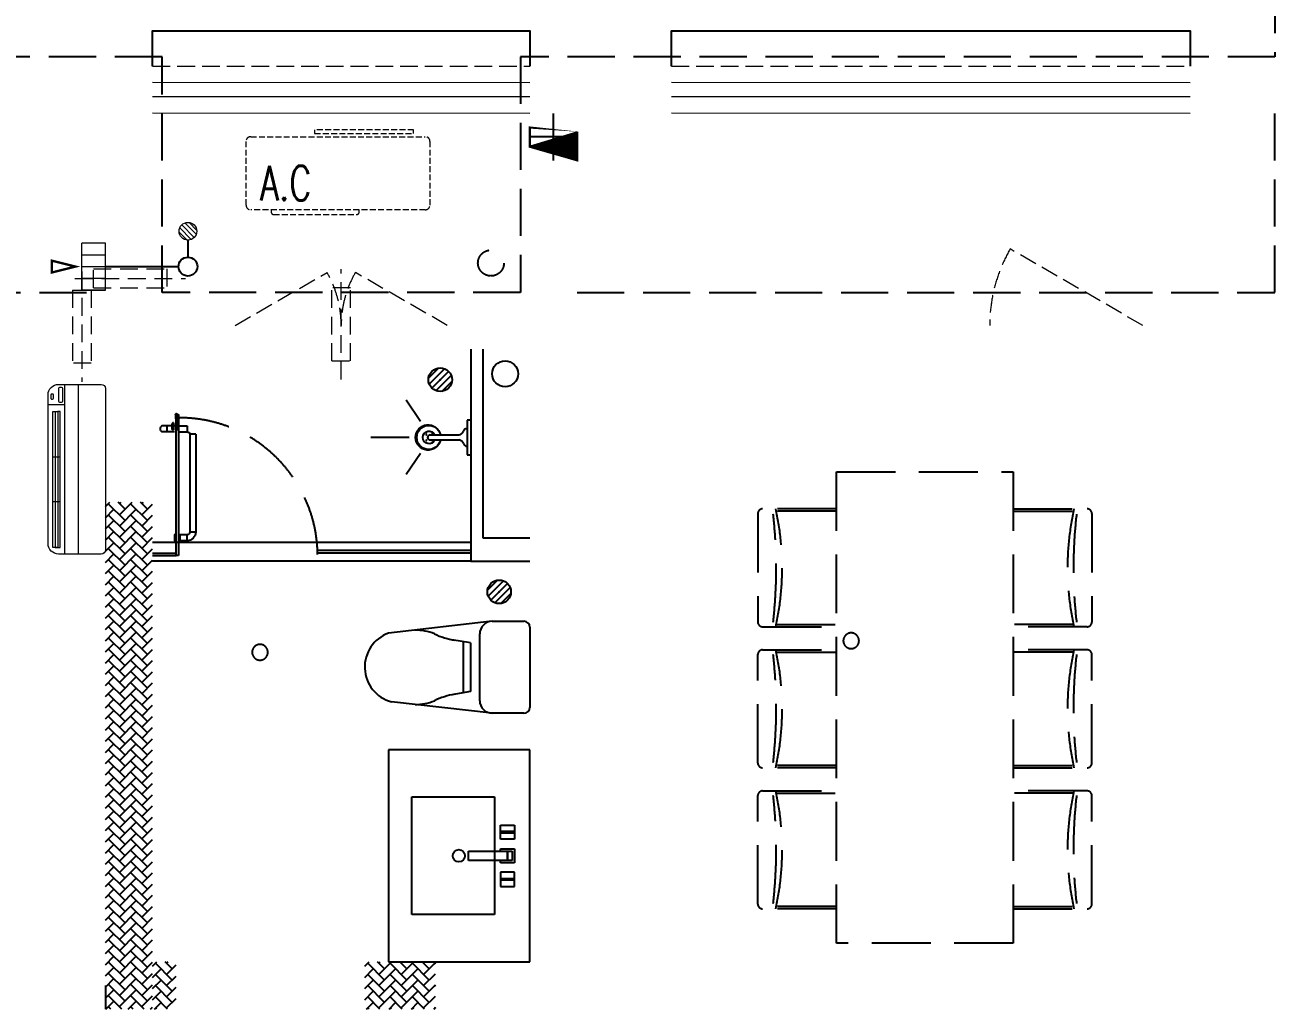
# Model space of a CAD drawing. Extents: x 3443499 to 7125205, y -1700016 to -264854.
# Drawn here: x 3524068 to 3529369, y -1070347 to -1066172 of the extents above; entities that cross this region are included whole.
import ezdxf

# ---------------------------------------------------------------- set-up
doc = ezdxf.new("R2010")
doc.units = 0
doc.header["$LTSCALE"] = 1000
doc.header["$MEASUREMENT"] = 0
for name, pattern in [('__DASH', [0.35, 0.25, -0.1]), ('A户型$0$DASH', [0.35, 0.25, -0.1]), ('DASH', [0.35, 0.25, -0.1]), ('HIDDEN', [0.375, 0.25, -0.125])]:
    doc.linetypes.add(name, pattern=pattern)
doc.layers.get('0').update_dxf_attribs({"linetype": 'CONTINUOUS'})
for name, color, linetype in [('!校对', 2, 'CONTINUOUS'), ('5fur', 175, 'CONTINUOUS'), ('IP-bath&kitchen-JOHNSON', 4, 'CONTINUOUS'), ('LVTRY', 252, 'CONTINUOUS'), ('P-bath&kitchen-JOHNSON', 4, 'CONTINUOUS'), ('VPIPE-中水', 122, 'CONTINUOUS'), ('VPIPE-凝结', 150, 'CONTINUOUS'), ('VPIPE-雨水', 4, 'DASH'), ('保温', 6, 'CONTINUOUS'), ('机电标识类', 1, 'CONTINUOUS'), ('污水', 3, 'CONTINUOUS'), ('看线', 185, 'CONTINUOUS')]:
    doc.layers.add(name, color=color, linetype=linetype)
for name, color, linetype, lineweight in [('EQUIP_地漏', 7, 'CONTINUOUS', 18), ('WINDOW', 146, 'CONTINUOUS', 20), ('平面-分水线', 189, 'CONTINUOUS', 15), ('平面-栏杆', 56, 'CONTINUOUS', 15), ('平面-看线', 252, 'CONTINUOUS', 15), ('平面-空调室内机', 176, 'CONTINUOUS', 9), ('平面-空调预留孔', 252, 'CONTINUOUS', 15)]:
    doc.layers.add(name, color=color, linetype=linetype, lineweight=lineweight)
doc.styles.add('_TCH_DIM', font='SIMPLEX', dxfattribs={"bigfont": 'GBCBIG'})
doc.styles.add('DIM_FONT', font='SIMPLEX', dxfattribs={"width": 0.7, "bigfont": 'GBCBIG'})

# ---------------------------------------------------------------- blocks, each defined once
blk = doc.blocks.new('A$C00A30745')
at = {"layer": '5fur', "color": 252, "linetype": 'A户型$0$DASH'}
for p, q in [((7700.00284351781, 4678.952072082669), (7700.002843284979, 6678.952072082669)), ((7700.002843284979, 6678.952072082669), (8450.00284328498, 6678.95207223983)), ((8450.00284328498, 6678.95207223983), (8450.00284351781, 4678.95207223983)), ((7700.002843303257, 6521.948870338616), (7386.574616191443, 6521.948870267195)), ((8450.002843303257, 6521.948870495777), (8763.431070414954, 6521.948870567197)), ((7366.574616193771, 6501.948870264867), (7366.574616247322, 6041.948870264867)), ((7700.002843304421, 6511.948870338616), (7444.874221505132, 6511.948870274005)), ((8450.00284330442, 6511.948870495777), (8705.131465103594, 6511.948870560387)), ((8783.431070417282, 6501.948870569526), (8783.431070470833, 6041.948870569526)), ((7386.574616249534, 6021.948870267312), (7700.002843361464, 6021.948870338616)), ((7444.874221560895, 6031.948870274005), (7700.0028433603, 6031.948870338616)), ((8705.13146515959, 6031.948870560387), (8450.0028433603, 6031.948870495777)), ((8763.431070473278, 6021.948870567314), (8450.002843361464, 6021.948870495777)), ((7366.574616316939, 5443.623092357942), (7366.574616263388, 5903.623092357942)), ((7386.574616261059, 5923.623092360154), (7700.002843372989, 5923.623092431691)), ((7444.874221574748, 5913.623092367081), (7700.002843374154, 5913.623092431691)), ((8763.431070484687, 5923.623092660157), (8450.00284337299, 5923.623092588852)), ((8705.131465173326, 5913.623092653463), (8450.002843374154, 5913.623092588852)), ((8783.431070540566, 5443.623092662601), (8783.431070487015, 5903.623092662601)), ((7700.002843431197, 5423.623092431691), (7386.574616319267, 5423.623092360271)), ((7700.002843430033, 5433.623092431691), (7444.874221630627, 5433.623092367081)), ((8450.002843430033, 5433.623092588852), (8705.131465229206, 5433.623092653463)), ((8450.002843431197, 5423.623092588852), (8763.431070542894, 5423.623092660273)), ((7366.574616386555, 4845.297314451134), (7366.574616333004, 5305.297314451018)), ((7386.574616330676, 5325.297314453346), (7700.002843442606, 5325.297314524883)), ((7444.874221644364, 5315.297314460156), (7700.00284344377, 5315.297314525)), ((8763.431070554303, 5325.297314753348), (8450.002843442606, 5325.297314682044)), ((8705.131465242943, 5315.297314746538), (8450.00284344377, 5315.297314682161)), ((8783.431070610182, 4845.297314755793), (8783.431070556631, 5305.297314755677)), ((7700.002843500813, 4825.297314524883), (7386.574616388883, 4825.297314453463)), ((7700.002843499649, 4835.297314524883), (7444.874221700244, 4835.297314460273)), ((8450.00284349965, 4835.297314682044), (8705.131465298822, 4835.297314746655)), ((8450.002843500813, 4825.297314682044), (8763.43107061251, 4825.297314753465)), ((8450.00284351781, 4678.95207223983), (7700.00284351781, 4678.952072082669))]:
    blk.add_line(p, q, dxfattribs=at)
for centre, radius, start, end in [((7386.574616193771, 6501.948870267195), 20, 90.0000000066701, 180.0000000066701), ((6316.197250667028, 6271.948870142805), 1153.911480384463, 347.4873945428955, 12.51260546506124), ((9833.808435997576, 6271.948870692053), 1153.911480384463, 167.4873945494072, 192.5126054715729), ((8763.431070417282, 6501.948870567197), 20, 6.670106611340577e-09, 90.0000000066701), ((5442.634987414349, 6270.481695869006), 2002.247404875346, 353.4151950710921, 6.58480493961202), ((10707.3706992506, 6270.481696621515), 2002.247404875346, 173.415195071092, 186.584804939612), ((7386.574616247322, 6041.948870267195), 20, 180.0000000066701, 270.0000000066701), ((8763.43107047095, 6041.948870567197), 19.99999999988358, 270.0000000066701, 6.670106611340577e-09), ((7386.574616263388, 5903.623092360212), 20, 90.0000000066701, 180.0000000066701), ((5442.634987483732, 5675.090266270796), 2002.247404875346, 353.4151950710921, 6.58480493961202), ((6316.197250736644, 5673.623092200258), 1153.911480384463, 347.4873945494072, 12.51260547157292), ((9833.80843606731, 5673.623092749505), 1153.911480384463, 167.4873945428956, 192.5126054650612), ((10707.37069931999, 5675.090267023304), 2002.247404875346, 173.415195071092, 186.584804939612), ((8763.431070487015, 5903.623092660215), 20, 6.670106611340577e-09, 90.0000000066701), ((7386.574616316939, 5443.623092360271), 20, 180.0000000066701, 270.0000000066701), ((8763.431070540566, 5443.623092660273), 20, 270.0000000066701, 6.670106611340577e-09), ((7386.574616333004, 5305.297314453346), 20, 90.0000000066701, 180.0000000066701), ((5442.634987553349, 5076.764488399262), 2002.247404875346, 353.4151950710921, 6.58480493961202), ((6316.197250806261, 5075.297314328724), 1153.911480384463, 347.4873945494072, 12.51260547157292), ((9833.808436136926, 5075.297314877971), 1153.911480384463, 167.4873945428956, 192.5126054650612), ((10707.3706993896, 5076.76448915177), 2002.247404875346, 173.415195071092, 186.584804939612), ((8763.431070556631, 5305.297314753348), 20, 6.670106611340577e-09, 90.0000000066701), ((7386.574616386555, 4845.297314453463), 20, 180.0000000066701, 270.0000000066701), ((8763.431070610182, 4845.297314753465), 20, 270.0000000066701, 6.670106611340577e-09)]:
    blk.add_arc(centre, radius, start, end, dxfattribs=at)
blk = doc.blocks.new('dongkong')
at = {"layer": '平面-空调预留孔', "color": 8, "linetype": 'HIDDEN', "ltscale": 0.3}
for p, q in [((-603796.0415180789, 210899.900060961), (-603796.0415180789, 210431.4859232727)), ((-603836.0415180789, 210820.9630630909), (-603836.0415180789, 210510.8096162414)), ((-603836.0415180789, 210820.9630630909), (-603756.0415180789, 210820.9630630909)), ((-603756.0415180789, 210820.9630630909), (-603756.0415180789, 210510.8096162414))]:
    blk.add_line(p, q, dxfattribs=at)
blk.add_lwpolyline([(-603756.0415180789, 210510.8096162414), (-603836.0415180789, 210510.8096162414)], dxfattribs=at)
blk = doc.blocks.new('rtyryrtyeeretee')
at = {"layer": '平面-空调预留孔', "color": 252, "linetype": 'DASH', "ltscale": 0.1}
for p, q in [((669748.8674389471, 343882.007023841), (669748.8674389471, 343872.007023841)), ((670121.7031072036, 343872.007023841), (670121.7031072036, 343882.007023841)), ((669758.8674389471, 343862.007023841), (670111.7031072036, 343862.007023841))]:
    blk.add_line(p, q, dxfattribs=at)
blk.add_lwpolyline([(670402.0143738759, 343882.0070238413), (669662.0143738759, 343882.007023841, -0.414213562373517), (669642.0143738759, 343902.007023841), (669642.0143738764, 344172.007023841, -0.414213562372746), (669662.0143738764, 344192.007023841), (670402.0143738755, 344192.007023841, -0.4142135623727947), (670422.0143738755, 344172.007023841), (670422.0143738759, 343902.0070238415, -0.4142135623733224)], format="xyb", close=True, dxfattribs=at)
blk.add_lwpolyline([(670352.8023801355, 344221.1163422599), (669932.984234771, 344221.1163422599), (669932.984234771, 344206.0022866031), (670352.8023801355, 344206.0022866031)], close=True, dxfattribs=at)
for centre, start, end in [((669758.8674389471, 343872.007023841), 180, 270), ((670111.7031072036, 343872.007023841), 270, 0)]:
    blk.add_arc(centre, 10, start, end, dxfattribs=at)
at = {"layer": '平面-空调预留孔', "color": 252, "linetype": 'DASH', "ltscale": 0.1, "style": '_TCH_DIM', "width": 0.7058823529411765}
blk.add_text('A.C', height=146.88, dxfattribs=at).set_placement((669701.4101996182, 343921.6318135191))
blk = doc.blocks.new('DFSFSF')
at = {"layer": '平面-分水线'}
for p, q in [((697141.9143252881, 775567.7311356195), (697141.9143252881, 775667.5561356199)), ((697342.3369560526, 775667.5561356199), (697142.6869560517, 775667.5561356199)), ((697193.1069603423, 775567.7311356195), (697193.1069603423, 775667.5561356199)), ((697242.5119560522, 775567.7311356195), (697242.5119560522, 775667.5561356199)), ((697291.916951762, 775567.7311356195), (697291.916951762, 775667.5561356199)), ((697342.3369560526, 775667.5561356199), (697342.3369560526, 775567.7311356195)), ((697342.3369560526, 775567.7311356195), (697342.3369560526, 775667.5561356199)), ((697342.3369560526, 775567.7311356195), (697142.6869560517, 775567.7311356195))]:
    blk.add_line(p, q, dxfattribs=at)
blk = doc.blocks.new('DFGDGDGD')
at = {"layer": '平面-分水线', "const_width": 10}
blk.add_lwpolyline([(697267.5119560522, 775440.6606483405), (697242.5119560522, 775540.6606483405), (697217.5119560522, 775440.6606483405)], close=True, dxfattribs=at)
blk.add_blockref('DFSFSF', (0, 0))
blk = doc.blocks.new('$TwtSys$00000141')
at = {"color": 1}
for p, q in [((-47.09803151780761, 3.836055847277748), (-5.041545145413693, 45.89254221967349)), ((-47.09803151780761, 3.836055847277748), (-5.041545145413693, 45.89254221967349)), ((-43.60958444554853, -17.52724007043071), (17.52724007042889, 43.60958444554853)), ((-43.60958444554853, -17.52724007043071), (17.52724007042889, 43.60958444554853)), ((-33.23401871576607, -33.23401871577153), (33.23401871576607, 33.23401871576425)), ((-33.23401871576607, -33.23401871576971), (33.23401871576607, 33.23401871576425)), ((-16.17805684451741, -43.53063328177632), (43.79137317708955, 16.43879673983065)), ((-16.17805684451741, -43.53063328177632), (43.79137317708955, 16.43879673983247)), ((5.715553844029273, -46.12975947626182), (46.12974035062325, -5.715572969671484)), ((5.715553844029273, -46.12975947626182), (46.12974035062325, -5.715572969671484))]:
    blk.add_line(p, q, dxfattribs=at)
blk.add_circle((0, -1.818989403545856e-12), 47, dxfattribs=at)
blk.add_circle((0, -1.818989403545856e-12), 47, dxfattribs=at)
blk = doc.blocks.new('A$C001338C2')
at = {"color": 8}
for p, q in [((844.9999883423079, 303.6000072514144), (54.99998834231155, 303.6000543390692)), ((109.0525457565491, 214.7673082745569), (109.0525510513944, 303.6000511174025)), ((-1.49359439092e-05, 248.6000576173246), (-2.84423585981e-05, 22.0000576172315)), ((899.9999715576414, 22.00000397306576), (899.9999850640525, 248.6000039731589)), ((21.99997024633922, 5.63059293199e-05), (877.9999702463392, 5.2843679441e-06))]:
    blk.add_line(p, q, dxfattribs=at)
at = {"color": 8, "lineweight": 5}
for p, q in [((864.5756734352908, 278.6904651548975), (144.4768629888749, 278.6905080761171)), ((144.4768629888749, 278.6905080761171), (144.4768622188567, 265.7722729386405)), ((387.0097734353949, 278.6904936200444), (144.4768629888749, 278.6905080761171)), ((144.4768629888749, 278.6905080761171), (144.4768614488676, 252.8539829386973)), ((144.4768622188567, 265.7722729386405), (864.5756726653053, 265.772230017421)), ((387.0097711254275, 239.935678482565), (387.0097734353949, 278.6904936200444)), ((864.5756734352908, 278.6904651548975), (622.0427234354138, 278.6904796109884)), ((622.0427234354138, 278.6904796109884), (622.04272112545, 239.935664473509)), ((864.5756718953162, 252.8539400174777), (864.5756734352908, 278.6904651548975)), ((864.5756726653053, 265.772230017421), (864.5756711253525, 239.9356500174181)), ((899.9999830474662, 214.7672611304297), (-1.69525337697e-05, 214.7673147745954)), ((144.4768606789075, 239.9356929386377), (144.4768614488676, 252.8539829386973)), ((144.4768614488676, 252.8539829386973), (864.5756718953162, 252.8539400174777)), ((864.5756711253525, 239.9356500174181), (144.4768606789075, 239.9356929386377)), ((622.04272112545, 239.935664473509), (387.0097711254275, 239.935678482565)), ((899.9999787804518, 143.1781611304468), (-2.12195482163e-05, 143.1782147746126))]:
    blk.add_line(p, q, dxfattribs=at)
at = {"color": 8}
for points in [[(73.08482630450817, 275.0144977724194), (56.77886350143308, 275.0144987443309, -0.414213562373095), (51.27886382925863, 280.5144990721565), (51.27886400034913, 283.3844664433818, -0.414213562373095), (56.77886432817468, 288.8844661155563), (73.08482713124977, 288.8844651436448, -0.4142135623732024), (78.58482680342422, 283.3844648158192), (78.58482663233372, 280.5144974445939, -0.414213562373095)], [(89.24090579471158, 226.3562818807586), (22.19125331861505, 226.3562858772129, -0.414213562372504), (16.6912536464406, 231.8562862050385), (16.69125431894281, 243.1390318179401, -0.414213562373095), (22.19125464676836, 248.6390314901146), (89.24090712286488, 248.6390274936603, -0.414213562373095), (94.74090679503934, 243.1390271658347), (94.74090612253713, 231.8562815529331, -0.414213562373095)]]:
    blk.add_lwpolyline(points, format="xyb", close=True, dxfattribs=at)
for centre, radius, start, end in [((54.99998506405609, 248.6000543390692), 55.0000000000001, 89.99999658490542, 179.9999965849054), ((844.9999850640525, 248.6000072514144), 55.0000000000001, 359.9999965849054, 89.99999658490542), ((21.9999715576414, 22.00005630592932), 22.00000000000004, 179.9999965849054, 269.9999965849054), ((877.9999715576414, 22.00000528436794), 22.00000000000004, 269.9999965849054, 359.9999965849054)]:
    blk.add_arc(centre, radius, start, end, dxfattribs=at)
blk = doc.blocks.new('GDGDGDRGDR')
at = {"linetype": '__DASH', "ltscale": 0.1}
blk.add_wipeout([(425935.0893827186, 371498.33181868016), (425734.9359355549, 371498.33181859215), (425734.9359352478, 371418.331818531), (425935.08938238653, 371418.3318185004)], dxfattribs=at).dxf.layer = '污水'
at = {"layer": '机电标识类', "color": 250, "linetype": 'DASH', "ltscale": 400}
for p, q in [((425834.8193114293, 371358.3318185735), (425834.8193114294, 371558.3318185735)), ((425935.0893824034, 371458.3318185734), (425734.9359355539, 371458.3318185735))]:
    blk.add_line(p, q, dxfattribs=at)
at = {"layer": '污水', "linetype": '__DASH', "ltscale": 0.1, "const_width": 10}
blk.add_lwpolyline([(425935.0893824034, 371498.3318185734), (425734.9359355539, 371498.3318185735), (425734.9359355539, 371418.3318185735), (425935.0893824033, 371418.3318185734)], close=True, dxfattribs=at)
blk = doc.blocks.new('A$C263B1184')
at = {"layer": '保温', "linetype": 'ByBlock', "ltscale": 10}
h = blk.add_hatch(dxfattribs=at)
h.set_pattern_fill('AR-HBONE', color=251, scale=55)
h.set_pattern_definition([(45, (-1017960.393706018, -343310.6628266008), (0, 47.41575231924514), [100.584, -33.528]), (135, (-1017936.685846018, -343286.9549666008), (3.05311331771918e-15, 47.41575231924513), [100.584, -33.528])])
h.paths.add_polyline_path([(-8699.999979308806, 6200.000024326146), (-8700.000020715117, 8349.998641823593), (-8900.000004405912, 8349.998838468513), (-8899.999962999602, 6200.000220971066)])
h = blk.add_hatch(dxfattribs=at)
h.set_pattern_fill('AR-HBONE', color=251, scale=55)
h.set_pattern_definition([(45, (-1017760.393706007, -345260.6615695598), (0, 47.41575231924514), [100.584, -33.528]), (135, (-1017736.685846007, -345236.9537095597), (3.05311331771918e-15, 47.41575231924513), [100.584, -33.528])])
h.paths.add_polyline_path([(-8600.00066633313, 6200.000109198154), (-8600.000022917171, 6399.999898864597), (-8700.000004394446, 6400.000095509517), (-8700.000647810404, 6200.000305843074)])
h = blk.add_hatch(dxfattribs=at)
h.set_pattern_fill('AR-HBONE', color=251, scale=55)
h.set_pattern_definition([(45, (-1016860.393705729, -345260.661569374), (0, 47.41575231924514), [100.584, -33.528]), (135, (-1016836.685845729, -345236.9537093741), (3.05311331771918e-15, 47.41575231924513), [100.584, -33.528])])
h.paths.add_polyline_path([(-7500.002904385328, 6199.999423484027), (-7500.00226096937, 6399.99921315047), (-7800.000004117261, 6400.000095695257), (-7800.000647533219, 6200.000306028815)])
at = {"layer": '保温', "color": 251, "linetype": 'ByBlock', "ltscale": 10}
blk.add_line((-8900.000000001222, 6299.999999991909), (-8899.999999998487, 6200.000000025146), dxfattribs=at)
blk = doc.blocks.new('A$C25274923')
blk.add_hatch(color=252).paths.add_polyline_path([(5000.137978682294, 10820.57266098098), (5001.287623803597, 10823.34363844292), (5009.60055618966, 10819.89470307902), (5008.450911068358, 10817.12372561684)])
at = {"color": 252, "linetype": 'DASH', "ltscale": 0.8}
for p, q in [((9659.90362680098, 12639.99999997858), (9659.90362679772, 12339.99980453099)), ((4940.193170921877, 12340.30077818176), (1659.999999977648, 12339.99628711399)), ((4940.007428140379, 11339.9987126824), (4940.193170921877, 12340.30077818176)), ((9659.90362679772, 12339.99980453099), (6459.999957267661, 12339.9841677621)), ((6459.999957267661, 12339.9841677621), (6460.001025778241, 11339.99975875951)), ((9659.903626800515, 11339.9999999986), (9659.903626798652, 12100.00000000023)), ((1900.000018792693, 11339.99999999558), (4699.901090688538, 11339.99868514878)), ((6460.001025778241, 11339.99975875951), (4940.007428140379, 11339.9987126824)), ((6699.999999977648, 11339.99999999255), (9659.903626800515, 11339.9999999986))]:
    blk.add_line(p, q, dxfattribs=at)
at = {"color": 252}
for p, q in [((6070.403424941935, 10977.07045871252), (6112.829831815325, 11019.49686558638)), ((6073.355060509406, 10951.73782303045), (6138.162467497401, 11016.54523001891)), ((6084.545560566243, 10934.64405183843), (6155.256238689646, 11005.3547299616)), ((6101.639331758488, 10923.45355178113), (6166.446738746949, 10988.26095876982)), ((6126.971967440099, 10920.50191621366), (6169.39837431442, 10962.92832308775)), ((5000.82579422649, 10823.53524596314), (4999.178377169184, 10824.21873942669)), ((5011.244839936495, 10819.75383481383), (4999.480397309177, 10824.63476013951)), ((5000.82579422649, 10823.53524596314), (4999.484541584738, 10820.30243892409)), ((5008.721133125015, 10816.47028851975), (4999.484541584738, 10820.30243892409)), ((5004.90193009004, 10822.38543159165), (5004.906924398616, 10783.26628028275)), ((5010.062385766767, 10819.70309555857), (5008.721133125015, 10816.47028851975)), ((5010.600505717564, 10819.47983608255), (5010.062385766767, 10819.70309555857)), ((4999.286950419657, 10803.52410931559), (5001.487011892721, 10803.04274754645)), ((5001.487011892721, 10803.04274754645), (4999.340216202661, 10803.07090647263)), ((4999.65376916714, 10811.4601831641), (5010.153770193458, 10811.45281519741)), ((4999.675225077197, 10812.72416920029), (5010.108648906462, 10812.72550122673)), ((4999.903324889019, 10811.46000804822), (4999.906053921208, 10790.08418957074)), ((5010.460141484626, 10803.45588487363), (5008.260202993639, 10802.97396136029)), ((5008.260202993639, 10802.97396136029), (5010.406991424039, 10803.00266844477)), ((5009.903325865977, 10811.45299093705), (5009.905828373507, 10791.85148682771)), ((6320.405851439573, 10077.07045871485), (6362.832258313894, 10119.49686558871)), ((6323.357487007044, 10051.73782303277), (6388.164893995505, 10116.54523002123)), ((6334.547987064347, 10034.64405184076), (6405.25866518775, 10105.35472996393)), ((6351.641758256592, 10023.45355178346), (6416.449165244587, 10088.26095877215)), ((6376.974393938668, 10020.50191621599), (6419.400800812058, 10062.92832309008)), ((6340.502060837112, 9944.843655607663), (5900.5888545583, 9894.754776630783)), ((6340.502060837112, 9944.843655607663), (6474.900897138752, 9944.843655607663)), ((6499.900897138752, 9919.843655607663), (6499.900897138752, 9579.843655607663)), ((6248.583421168849, 9853.056452828925), (6169.785043333657, 9866.626531684306)), ((6287.229610837065, 9608.11610560771), (6287.229610837065, 9891.571205607615)), ((6216.619951168541, 9858.560967265628), (6216.619951168541, 9641.126343949698)), ((6248.583421168849, 9853.056452828925), (6248.583421168383, 9646.630858386401)), ((6340.502060837112, 9554.843655607663), (5912.805902075488, 9603.541491520125)), ((6248.583421168383, 9646.630858386401), (6169.785043333191, 9633.06077953102)), ((6474.900897138752, 9554.843655607663), (6340.502060837112, 9554.843655607663)), ((5999.903070345521, 9200.00574896275), (6349.903070345521, 9200.00574896275)), ((5999.903070345521, 8700.305330712115), (5999.903070345521, 9200.00574896275)), ((6349.903070345521, 9200.00574896275), (6349.903070345521, 8700.305330712115)), ((6375.0032107234, 9020.155926169129), (6375.0032107234, 9080.155926169129)), ((6375.0032107234, 9080.155926169129), (6435.0032107234, 9080.155926169129)), ((6435.0032107234, 9080.155926169129), (6435.0032107234, 9020.155926169129)), ((6435.0032107234, 9020.155926169129), (6375.0032107234, 9020.155926169129)), ((6380.0032107234, 9053.155926169129), (6380.0032107234, 9047.155926169129)), ((6430.0032107234, 9053.155926169129), (6380.0032107234, 9053.155926169129)), ((6380.0032107234, 9047.155926169129), (6430.0032107234, 9047.155926169129)), ((6430.0032107234, 9047.155926169129), (6430.0032107234, 9053.155926169129)), ((6240.0032107234, 8930.155926169129), (6240.0032107234, 8970.155926169129)), ((6240.0032107234, 8970.155926169129), (6405.0032107234, 8970.155926169129)), ((6375.0032107234, 8970.155926169129), (6375.0032107234, 8980.155926169129)), ((6375.0032107234, 8980.155926169129), (6435.0032107234, 8980.155926169129)), ((6405.0032107234, 8970.155926169129), (6405.0032107234, 8930.155926169129)), ((6405.0032107234, 8930.155926169129), (6405.0032107234, 8970.155926169129)), ((6405.0032107234, 8970.155926169129), (6425.0032107234, 8970.155926169129)), ((6425.0032107234, 8970.155926169129), (6425.0032107234, 8930.155926169129)), ((6435.0032107234, 8980.155926169129), (6435.0032107234, 8920.155926169129)), ((6405.0032107234, 8930.155926169129), (6240.0032107234, 8930.155926169129)), ((6375.0032107234, 8920.155926169129), (6375.0032107234, 8930.155926169129)), ((6435.0032107234, 8920.155926169129), (6375.0032107234, 8920.155926169129)), ((6425.0032107234, 8930.155926169129), (6405.0032107234, 8930.155926169129)), ((6375.003210722934, 8880.155926168896), (6375.003210722934, 8820.155926168896)), ((6435.0032107234, 8880.155926169129), (6375.0032107234, 8880.155926169129)), ((6375.0032107234, 8880.155926169129), (6375.0032107234, 8820.155926169129)), ((6380.0032107234, 8847.155926169129), (6380.0032107234, 8853.155926169129)), ((6380.0032107234, 8853.155926169129), (6430.0032107234, 8853.155926169129)), ((6430.0032107234, 8853.155926169129), (6430.0032107234, 8847.155926169129)), ((6435.0032107234, 8820.155926169129), (6435.0032107234, 8880.155926169129)), ((6375.0032107234, 8820.155926169129), (6435.0032107234, 8820.155926169129)), ((6430.0032107234, 8847.155926169129), (6380.0032107234, 8847.155926169129)), ((6349.903070345521, 8700.305330712115), (5999.903070345521, 8700.305330712115))]:
    blk.add_line(p, q, dxfattribs=at)
blk.add_circle((6198.742055003531, 8950.155926169129), 26, dxfattribs=at)
for centre, radius, start, end in [((4999.031994357705, 10823.55397925433), 1.170107913508445, 67.4670275933447, 199.9598936211974), ((4978.53112253733, 10816.10851942655), 20.6409126368038, 349.1526902782784, 19.95989362119742), ((4998.986769648269, 10823.75690984982), 0.4999999999999999, 67.4670275933447, 199.2391324470766), ((4975.824614646845, 10815.67325192504), 24.03224306675829, 352.9512626458184, 19.23913244707661), ((4991.359820886515, 10818.18970864685), 19.52885339284392, 343.751626910441, 2.534188772467942), ((5010.369863675907, 10819.03620983381), 0.4999999999999999, 1.945816364657629, 67.26702760099647), ((4991.40663424693, 10818.1796102759), 20.48112573357894, 343.0997466033086, 2.008511513991867), ((5010.877907264046, 10818.82358732028), 0.9999999999999999, 4.234840134937426, 68.47342866344947), ((5010.939626113977, 10806.5437195932), 13.39994098009156, 154.9184555008658, 209.8497760019937), ((5011.192516351119, 10806.9503283496), 12.3887641438454, 158.6522346123489, 196.0549169848971), ((4999.751076737419, 10800.12306229561), 0.4999999999999999, 209.8497760019937, 24.58135220576474), ((5010.850994258188, 10805.20063207205), 11.70614123311011, 190.4823330738949, 204.5813522057647), ((5010.125065108761, 10800.24467788031), 0.4999999999999999, 155.7716514120726, 331.0220526841705), ((5001.076838865876, 10804.3164942523), 9.422201707076889, 335.7716514120726, 351.9845940759465), ((4996.278294499498, 10806.91689642332), 14.59806099666519, 346.2853194295629, 18.10266462204242), ((4998.742917099968, 10806.54817979643), 13.51105029248686, 331.0220526841705, 24.84764633022252), ((6340.502060837578, 9891.571205607383), 53.27245000000253, 90, 180), ((6474.900897138752, 9919.843655607663), 25, 0, 90), ((5952.54999037832, 9751.0717535289), 152.7899563564, 109.8818787691454, 254.9226756552335), ((6012.990678367671, 9683.476179381832), 224.0767612256723, 68.5202191710939, 90), ((6225.976742419414, 10155.02912263363), 293.8257332377133, 243.5368539852311, 261.4828191903786), ((6012.990678367671, 9816.211131833494), 224.0767612256445, 270, 291.4797808289061), ((6225.976742419414, 9344.658188581467), 293.8257332377133, 98.5171808096214, 116.4631460147689), ((6340.502060837578, 9608.11610560771), 53.27245000000602, 180, 270), ((6474.900897138752, 9579.843655607663), 25, 270, 0)]:
    blk.add_arc(centre, radius, start, end, dxfattribs=at)
at = {"color": 252, "linetype": '__DASH'}
for centre, radius, start, end in [((7862.53011124488, 9862.458963074721), 33.33333333331393, 90, 270), ((7862.53011124488, 9862.458963074721), 33.33333333331393, 270, 90), ((5355.53011124488, 9813.646078638267), 33.33333333333612, 90.00006611409674, 270.0000661140967), ((5355.53011124488, 9813.646078638267), 33.33333333333612, 270.0000661140967, 90.00006611409674)]:
    blk.add_arc(centre, radius, start, end, dxfattribs=at)
at = {"color": 252}
for centre, major_axis, ratio, start_param, end_param in [((6119.900899628177, 10969.99939090014), (35.35533906175649, 35.35533906175648), 0.9999999999941379, 5.497787143779207, 11.78097245095879), ((6369.903326125816, 10069.99939090246), (-35.35533906169974, 35.35533906169975), 0.9999999999985123, 3.926990816987985, 10.21017612416757)]:
    blk.add_ellipse(centre, major_axis=major_axis, ratio=ratio, start_param=start_param, end_param=end_param, dxfattribs=at)
blk.add_open_spline([(5009.905828373507, 10791.85148682771), (5009.010363309179, 10791.052589881), (5007.194419217296, 10789.43247956224), (5004.00127645582, 10793.1899496736), (5001.455807805061, 10791.25950147165), (4999.906053921208, 10790.08418957074)], degree=3, knots=[0, 0, 0, 0, 3.066329070407599, 6.218313121244897, 11.12413523619883, 11.12413523619883, 11.12413523619883, 11.12413523619883], dxfattribs=at)
for p in [(6119.900899628177, 10969.99939090014), (6369.903326125816, 10069.99939090246)]:
    blk.add_point(p, dxfattribs=at)
at = {"layer": 'IP-bath&kitchen-JOHNSON', "color": 252}
for p, q in [((6249.900899628177, 11099.99939089781), (6249.900942645036, 10199.6878727912)), ((6299.900899628177, 11099.99939089781), (6299.900918440428, 10299.68788147718)), ((6036.739446153864, 10793.19674840383), (5974.951916276477, 10882.62174340663)), ((5988.536344209686, 10724.97624381538), (5825.234478650149, 10725.00043742801)), ((6036.719229933806, 10656.7414593827), (5974.9052056605, 10567.33477628394)), ((6299.900918440428, 10299.68788147718), (6499.903344955761, 10299.68788147881)), ((6249.900938822422, 10279.6878365844), (4899.903326140251, 10279.68783227052)), ((4899.903326143511, 10234.68783180462), (4999.903325792402, 10234.68783183838)), ((4999.903325792402, 10224.68783183838), (4999.903325788677, 10234.68783183838)), ((5599.891479288228, 10234.68783181999), (5599.891479292884, 10244.68783203978)), ((6249.900938822422, 10234.68783658277), (5599.891479288228, 10234.68783181999)), ((6249.900938822422, 10244.68783658277), (5599.903326098807, 10244.68783203978)), ((4899.903326143511, 10224.68783180462), (4999.903325792402, 10224.68783183838)), ((6249.900938822422, 10199.68790154858), (4899.903326140717, 10199.68783227052)), ((6249.900942645036, 10199.6878727912), (6499.903347306885, 10199.68788891635))]:
    blk.add_line(p, q, dxfattribs=at)
at = {"layer": 'IP-bath&kitchen-JOHNSON', "color": 252, "extrusion": (0, 0, -1)}
for centre, major_axis, ratio, start_param, end_param in [((6071.117516205646, 10725.06405575853), (0.007550192673693842, 50.96224354606603), 0.9900522013954188, 1.778622277485909, 7.646155683333296), ((6072.120776070282, 10725.06390712271), (0.003971189631580003, 26.80467884115902), 0.9948122416118882, 1.973915808845563, 7.450862151615233)]:
    blk.add_ellipse(centre, major_axis=major_axis, ratio=ratio, start_param=start_param, end_param=end_param, dxfattribs=at)
at = {"layer": 'LVTRY', "color": 252}
for p, q in [((4993.714560351335, 10774.1257807645), (4938.994560802355, 10774.13276685216)), ((4962.031324958429, 10748.78582552704), (4962.034560619853, 10774.12982534175)), ((4983.106077200267, 10759.38973672315), (4983.109312862158, 10784.73373653786)), ((4985.413607009687, 10787.03744235355), (4983.109312862158, 10784.73373653786)), ((4985.409783045761, 10757.08544260496), (4985.412008013576, 10774.51297280961)), ((4985.413607009687, 10787.03744235355), (4985.411382041406, 10769.60991214914)), ((4988.293606961146, 10787.03707466484), (4985.413607009687, 10787.03744235355)), ((4988.293606961146, 10787.03707466484), (4988.289782997221, 10757.08507491578)), ((4999.903325947467, 10811.4517142456), (5009.903325865977, 10811.45299093705)), ((4999.90332577657, 10224.68783183931), (4999.903325947467, 10811.4517142456)), ((5003.657044983469, 10787.03479499463), (5001.9292655834, 10785.30657440051)), ((5001.929339121096, 10784.73057441553), (5001.929265717976, 10785.30552057223)), ((5009.993044929113, 10787.03560390649), (5003.657044983469, 10787.03479499463)), ((5003.657339132391, 10784.73079502769), (5003.657044983469, 10787.03479499463)), ((5007.113044948317, 10787.03523621964), (5004.809339101426, 10784.73094210261)), ((5004.811273136176, 10769.58214220963), (5004.809339101426, 10784.73094210261)), ((5004.811273136176, 10769.58214220963), (5004.812574748881, 10759.38694228814)), ((5007.115476009436, 10767.99335401342), (5007.113044948317, 10787.03523621964)), ((5007.114437833428, 10776.12511867727), (5007.116868894547, 10757.08323647059)), ((5009.903325865977, 10811.45299093705), (5009.903325694613, 10224.68910853076)), ((5009.996868875809, 10757.08360415814), (5009.993044929113, 10787.03560390649)), ((5015.602560185362, 10774.12298632925), (5047.282559916377, 10774.11894175177)), ((5047.282559916377, 10774.11894175177), (5047.279324254952, 10748.7749419373)), ((6234.128101449925, 10798.60418801848), (6234.1062914785, 10651.3914050227)), ((6249.900899628177, 10798.60185123608), (6234.128101449925, 10798.60418801848)), ((6249.900899628177, 10798.60185123608), (6249.879089656286, 10651.38906823983)), ((4993.71132468991, 10748.78178095003), (4938.991325140465, 10748.78876703768)), ((4985.409783045761, 10757.08544260496), (4983.106077200267, 10759.38973672315)), ((4988.289782997221, 10757.08507491578), (4985.409783045761, 10757.08544260496)), ((5001.932574767619, 10759.38657460082), (5001.932648170739, 10758.81162844412)), ((5003.660868929699, 10757.08279524604), (5001.932648305316, 10758.81057461677)), ((5003.660574779846, 10759.38679521345), (5003.660868929699, 10757.08279524604)), ((5009.996868875809, 10757.08360415814), (5003.660868929699, 10757.08279524604)), ((5007.116868894547, 10757.08323647059), (5004.812574748881, 10759.38694228814)), ((5015.599324523471, 10748.77898651478), (5047.279324254952, 10748.7749419373)), ((5057.646000500768, 10738.40561836166), (5057.667842067778, 10322.72173454566)), ((5082.990000285674, 10738.40238269977), (5057.646000500768, 10738.40561836166)), ((5082.990000285674, 10738.40238269977), (5083.011841852684, 10322.718498884)), ((6076.372179710772, 10714.54807824967), (6200.630604869686, 10714.52966902824)), ((6076.375295421109, 10735.57847582037), (6200.633720580488, 10735.56006659917)), ((6234.1062914785, 10651.3914050227), (6249.879089656286, 10651.38906823983)), ((4994.303209681995, 10286.44182400545), (4994.306592419744, 10312.93782378873)), ((4996.034813044593, 10314.66560315783), (4994.306592419744, 10312.93782378873)), ((4996.030989080667, 10284.71360340947), (4996.034813044593, 10314.66560315783)), ((4998.910989032127, 10284.71323572029), (4996.030989080667, 10284.71360340947)), ((4998.914812996052, 10314.66523546912), (4996.034813044593, 10314.66560315783)), ((4998.910989032127, 10284.71323572029), (4998.914812996052, 10314.66523546912)), ((5010.434812904336, 10314.6637647138), (5010.430988940876, 10284.71176496497)), ((5010.430988940876, 10284.71176496497), (5013.310988921672, 10284.71139727626)), ((5010.434812904336, 10314.6637647138), (5013.314812885597, 10314.66339702532)), ((5013.314812885597, 10314.66339702532), (5013.310988921672, 10284.71139727626)), ((5013.310988921672, 10284.71139727626), (5015.615283069201, 10287.01510309265)), ((5013.314812885597, 10314.66339702532), (5015.618518730626, 10312.35910290666)), ((5015.618518730626, 10312.35910290666), (5015.615283069201, 10287.01510309265)), ((5047.295282800682, 10287.01105851494), (5015.615283069201, 10287.01510309265)), ((5047.298518462107, 10312.35505832941), (5015.618518730626, 10312.35910290666)), ((5047.295282800682, 10287.01105851494), (5047.298518462107, 10312.35505832941)), ((5083.011841852684, 10322.718498884), (5057.667842067778, 10322.72173454566)), ((5009.903325694613, 10224.68910853076), (4999.90332577657, 10224.68783183931)), ((6499.903326153755, 9399.999037695583), (5899.903326153755, 9399.999037695583)), ((5899.903326153755, 9399.999037695583), (5899.903326162137, 8499.999999914085)), ((6499.903326162603, 8499.999999914085), (6499.903326153755, 9399.999037695583)), ((5899.903326162137, 8499.999999914085), (6499.903326162603, 8499.999999914085))]:
    blk.add_line(p, q, dxfattribs=at)
for centre, radius, start, end in [((4947.555018875282, 10761.45967382728), 15.29342111015146, 124.0383548599548, 235.9470152867736), ((6233.505721034482, 10748.16337333992), 14.62517146600322, 87.58183094325845, 167.6165619730637), ((6076.373737566173, 10725.06327703502), 10.51519890083, 89.9915114888935, 269.9915114888935), ((6192.265671635978, 10685.79302919377), 29.87901125123534, 25.59340575121151, 74.10551239463315), ((6192.416808315553, 10764.10809379956), 29.70702785890292, 286.0572827890962, 334.4591718303729), ((6233.498856975697, 10701.83240190172), 14.62517146614405, 192.3664609763283, 272.4011920169213)]:
    blk.add_arc(centre, radius, start, end, dxfattribs=at)
at = {"layer": 'LVTRY', "color": 252, "extrusion": (0, 0, -1)}
for centre, major_axis, ratio, start_param, end_param in [((6068.59475343721, 10725.06442951248), (0.00794757951249015, 53.64446784240073), 0.9875770291020437, 1.768090240365932, 7.656687720151856), ((6060.716266755946, 10712.60875065415), (-1.432845603732809, 0.0002122806369448443), 0.8499999999979643, 4.712388980159753, 10.99557428733934), ((6060.719957786612, 10737.52244226215), (-1.432845603791021, 0.0002122806086917028), 0.8499999999634399, 4.712388980217143, 10.99557428739673), ((6085.154415892903, 10737.51882223133), (-1.432845603732841, 0.0002122801958942713), 0.8500000000792142, 4.712388980299512, 10.9955742874791), ((5047.2998421425, 10322.72305822559), (-25.25219737095845, 25.25219737095845), 0.9999999999881238, 2.356322159918739, 3.927118486728771), ((5047.2998421425, 10322.72305822559), (7.331283114411288, 7.331283114411288), 0.9999999999683562, 0.7855258331483848, 2.356322159922864)]:
    blk.add_ellipse(centre, major_axis=major_axis, ratio=ratio, start_param=start_param, end_param=end_param, dxfattribs=at)
at = {"layer": 'LVTRY', "color": 252, "extrusion": (0, 0, -0.9999999999999999)}
blk.add_ellipse((5047.27800057549, 10738.40694204136), major_axis=(7.331283114353942, 7.331283114353945), ratio=0.9999999999952293, start_param=-0.7852704936647205, end_param=0.785525833146175, dxfattribs=at)
at = {"layer": 'LVTRY', "color": 252, "extrusion": (0, 0, -0.9999999999999997)}
blk.add_ellipse((6085.150724862237, 10712.60513062309), major_axis=(-1.432845603791018, 0.0002122801670477644), ratio=0.8499999999634449, start_param=4.712388980235394, end_param=10.99557428741498, dxfattribs=at)
at = {"layer": 'P-bath&kitchen-JOHNSON', "color": 252, "linetype": 'DASH'}
blk.add_arc((5013.725117912516, 10222.24079162418), 586.199339652145, 0.6077586279703837, 90.20328441192237, dxfattribs=at)
at = {"layer": 'VPIPE-中水', "color": 252, "linetype": 'Continuous'}
blk.add_circle((6394.806604598649, 10995.00387019105), 54.99999999999999, dxfattribs=at)
at = {"layer": 'VPIPE-凝结', "color": 252}
blk.add_line((4700.000000008382, 11449.99875667901), (5009.999999977648, 11449.99868514878), dxfattribs=at)
blk.add_lwpolyline([(5049.999999756925, 11562.39868356939), (5049.999997956678, 11489.99868356949)], dxfattribs=at)
blk.add_circle((5049.999999977648, 11449.99868514878), 40, dxfattribs=at)
at = {"layer": 'VPIPE-雨水', "color": 252}
blk.add_circle((6335.002863249276, 11464.99960998306), 55, dxfattribs=at)
at = {"layer": 'WINDOW', "color": 252, "linetype": 'DASH', "ltscale": 0.3}
for points in [[(9099.999999959022, 11200.00000002794), (8536.869106262922, 11524.62839757022, 0.1314846383240589), (8450.000000008382, 11200.0000000163)], [(5250.000000057742, 11199.99999997159), (5639.753189366776, 11424.92765828734, -0.131605288826864), (5700.000000108033, 11200.00000000023)], [(6150.000000157394, 11199.99999997159), (5760.246810848825, 11424.92765828734, 0.131605288826864), (5700.000000108033, 11200.00000000023)]]:
    blk.add_lwpolyline(points, format="xyb", dxfattribs=at)
at = {"layer": '平面-栏杆', "color": 252}
for points in [[(6500.000000010245, 12229.99999999488), (4900.002601208165, 12230.29709866084)], [(9299.999999989755, 12229.99999999534), (7100.002601219341, 12230.29709866084)], [(6500.000000010245, 12169.99999999488), (4900.002601208165, 12170.29709866084)], [(9299.999999989755, 12169.99999999534), (7100.002601219341, 12170.29709866084)]]:
    blk.add_lwpolyline(points, dxfattribs=at)
at = {"layer": '平面-看线', "color": 252, "linetype": 'DASH', "ltscale": 0.3}
for p, q in [((4900.000220165588, 12300.2970986818), (6500.000000010245, 12300.00000001537)), ((7100.000220176764, 12300.2970986818), (9299.999999989755, 12300.00000001583))]:
    blk.add_line(p, q, dxfattribs=at)
at = {"layer": '平面-看线', "color": 252}
for points in [[(6500.000000010245, 12099.99999999534), (4900.002601208165, 12100.29709866107)], [(9299.999999989755, 12099.99999999558), (7100.002601219341, 12100.29709866107)]]:
    blk.add_lwpolyline(points, dxfattribs=at)
at = {"layer": '看线', "color": 252, "ltscale": 0.5}
for points in [[(4899.999999979511, 12299.99999999558), (4899.999999979511, 12449.99999999558), (6500.000000007451, 12449.98436320154), (6500.000000008382, 12299.98436322715)], [(7099.999999991152, 12299.99999999558), (7099.999999991152, 12449.99999999558), (9299.999999986496, 12449.98436320177), (9299.999999987893, 12299.98436322762)]]:
    blk.add_lwpolyline(points, dxfattribs=at)
at = {"color": 252}
for name, p in [('rtyryrtyeeretee', (-664345.6352936327, -332191.0248296154)), ('A$C263B1184', (13599.99999999721, 2100.000000007218)), ('A$C00A30745', (100.000000002794, 3900.000007419148))]:
    blk.add_blockref(name, p, dxfattribs=at)
at = {"color": 252, "rotation": 270}
blk.add_blockref('DFGDGDGD', (-770967.5561356079, 708692.5107127316), dxfattribs=at)
at = {"layer": 'EQUIP_地漏', "color": 252, "xscale": -0.8, "yscale": -0.8, "zscale": 0.8, "rotation": 270}
blk.add_blockref('$TwtSys$00000141', (5049.999999756925, 11599.99868356949), dxfattribs=at)
at = {"layer": '平面-空调室内机', "color": 252, "ltscale": 0.3}
blk.add_blockref('dongkong', (608395.9425901226, -199470.6929921168), dxfattribs=at)
at = {"layer": '平面-空调室内机', "color": 252, "ltscale": 0.3, "rotation": 90}
blk.add_blockref('dongkong', (215470.6929921173, 615196.0402032277), dxfattribs=at)
at = {"layer": '平面-空调室内机', "color": 252, "ltscale": 0.3, "xscale": -1, "rotation": 180}
blk.add_blockref('dongkong', (609496.0415199078, 221870.8096160889), dxfattribs=at)
at = {"layer": '平面-空调预留孔', "color": 252, "xscale": -0.8000000000465648, "yscale": 0.8000000000465648, "zscale": 0.8000000000465646, "rotation": 89.99999976656984}
blk.add_blockref('A$C001338C2', (4699.901098143309, 10950.27005039714), dxfattribs=at)
at = {"layer": 'LVTRY', "color": 252, "style": 'DIM_FONT', "text_generation_flag": 4, "width": 0.7999999999883586, "flags": 9}
for tag, p in [('XSIZE', (10837.49996303208, 12298.97142875381)), ('YSIZE', (10837.49996303208, 12298.97142875381)), ('XSIZE', (38237.49996303394, 12298.97142875381)), ('YSIZE', (38237.49996303394, 12298.97142875381)), ('XSIZE', (38237.68971069483, 12298.97142875381)), ('YSIZE', (38237.68971069483, 12298.97142875381))]:
    blk.add_attdef(tag, p, '', height=0.5000000000000079, rotation=90.00001020109428, dxfattribs=at)
at = {"layer": 'LVTRY', "color": 252, "style": 'DIM_FONT', "width": 0.8, "flags": 9}
for tag, p in [('XSIZE', (16562.50003696885, 12298.97142875381)), ('YSIZE', (16562.50003696885, 12298.97142875381)), ('XSIZE', (43962.50003697071, 12298.97142875381)), ('YSIZE', (43962.50003697071, 12298.97142875381)), ('XSIZE', (43962.6897846316, 12298.97142875381)), ('YSIZE', (43962.6897846316, 12298.97142875381))]:
    blk.add_attdef(tag, p, '', height=0.5, rotation=89.99998979807198, dxfattribs=at)
at = {"color": 252}
blk.add_blockref('GDGDGDRGDR', (-419234.819311467, -359458.3318185373), dxfattribs=at)

msp = doc.modelspace()

# ---------------------------------------------------------------- block references
at = {"layer": '!校对'}
msp.add_blockref('A$C25274923', (3519709.120511715, -1078646.619595962), dxfattribs=at)

doc.saveas('drawing.dxf')
